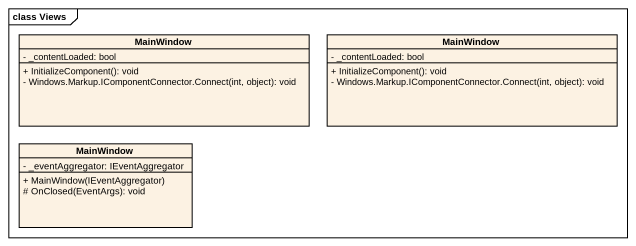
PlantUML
@startuml
mainframe class Views
hide circle
hide empty members
skinparam classAttributeIconSize 0
class MainWindow {
  - _contentLoaded: bool
  + InitializeComponent(): void
  - Windows.Markup.IComponentConnector.Connect(int, object): void
}
class "MainWindow" as MainWindow_2 {
  - _contentLoaded: bool
  + InitializeComponent(): void
  - Windows.Markup.IComponentConnector.Connect(int, object): void
}
class "MainWindow" as MainWindow_3 {
  - _eventAggregator: IEventAggregator
  + MainWindow(IEventAggregator)
  # OnClosed(EventArgs): void
}
@enduml
